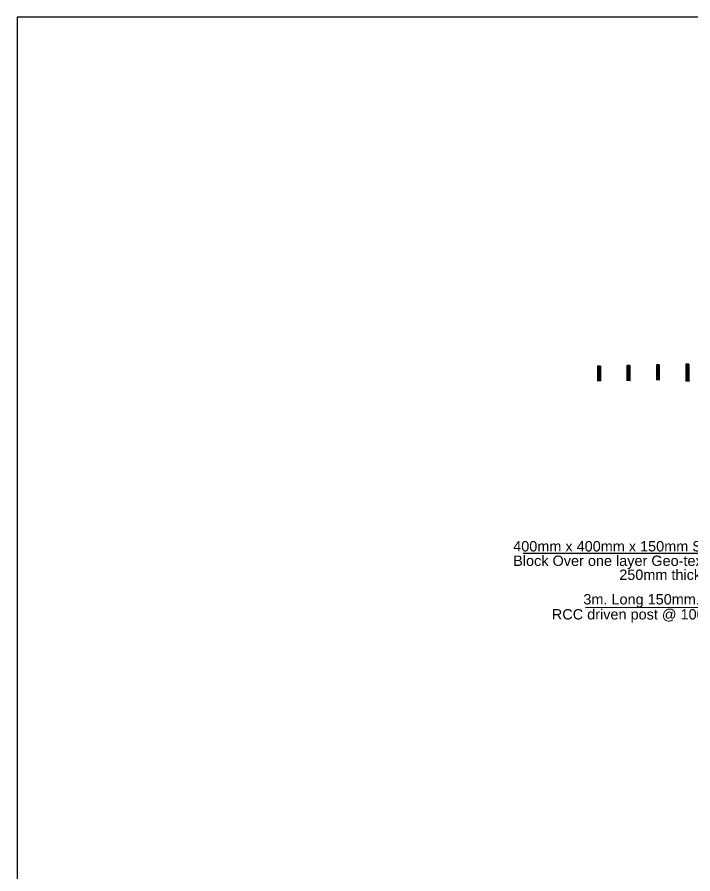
# Model space of a CAD drawing. Header units: millimetres. Extents: x 645430 to 1329725, y -477752 to 44877.
# Drawn here: x 815976 to 850425, y -419092 to -375433 of the extents above; entities that cross this region are included whole.
import ezdxf

# ---------------------------------------------------------------- set-up
doc = ezdxf.new("R2010")
doc.units = ezdxf.units.MM
doc.header["$LTSCALE"] = 250
for name, color, linetype in [('Dimision', 4, 'Continuous'), ('hatch', 35, 'Continuous'), ('Ralling', 6, 'Continuous'), ('Text', 7, 'Continuous')]:
    doc.layers.add(name, color=color, linetype=linetype)
doc.layers.add('Railing', color=6, linetype='Continuous', lineweight=13)
doc.styles.add('Bridge Dimision - 1', font='arial.ttf', dxfattribs={"height": 125})
doc.styles.get("Standard").update_dxf_attribs({"font": 'times.ttf'})
doc.dimstyles.new('ISO-25', dxfattribs={"dimtxt": 75, "dimasz": 45, "dimexe": 125, "dimexo": 75.625, "dimgap": 60, "dimtad": 1, "dimdec": 0, "dimtxsty": 'Standard', "dimblk": 'DOT', "dimcen": 52.5, "dimdle": 100, "dimclrd": 256, "dimclre": 256, "dimclrt": 256, "dimadec": 0, "dimazin": 0, "dimtfac": 1, "dimtdec": 0, "dimtix": 1, "dimtmove": 0, "dimatfit": 3, "dimldrblk": 'DOT', "dimfxl": 1, "dimlwd": -1, "dimarcsym": 0})

# ---------------------------------------------------------------- blocks, each defined once
blk = doc.blocks.new('_Dot')
at = {"color": 0, "linetype": 'ByBlock', "lineweight": -2}
blk.add_line((-0.5, 0), (-1, 0), dxfattribs=at)
at = {"color": 0, "linetype": 'ByBlock', "const_width": 0.5}
blk.add_lwpolyline([(-0.25, 0, 1), (0.25, 0, 1)], format="xyb", close=True, dxfattribs=at)

msp = doc.modelspace()

# ---------------------------------------------------------------- linework, layer by layer
at = {"ltscale": 5}
msp.add_lwpolyline([(815976, -477751.5), (981956.8, -477751.5), (981956.8, -375433), (815976, -375433)], close=True, dxfattribs=at)
at = {"layer": 'hatch', "ltscale": 10}
for p, q in [((845593, -393213.2), (845593, -393988.8)), ((845638, -393213.2), (845638, -393989.2)), ((845683, -393213.2), (845683, -393989.5)), ((847093, -393186.7), (847093, -393962.4)), ((847138, -393186.7), (847138, -393962.7)), ((847183, -393186.7), (847183, -393963.1)), ((848593, -393149.5), (848593, -393925.1)), ((848638, -393149.5), (848638, -393925.5)), ((848683, -393149.5), (848683, -393925.9)), ((850093, -393110.8), (850093, -393992.4)), ((850138, -393110.8), (850138, -393992.8)), ((850183, -393110.8), (850183, -393993.2))]:
    msp.add_line(p, q, dxfattribs=at)
at = {"layer": 'Railing', "ltscale": 0.5, "const_width": 0.02}
msp.add_lwpolyline([(855664.1, -393891.1), (845443.1, -394004.4)], dxfattribs=at)
at = {"layer": 'Ralling'}
for p, q in [((845563, -393213.2), (845563, -393988.6)), ((845713, -393213.2), (845563, -393213.2)), ((845713, -393213.2), (845713, -393989.8)), ((847063, -393186.7), (847063, -393962.1)), ((847213, -393186.7), (847063, -393186.7)), ((847213, -393186.7), (847213, -393963.3)), ((848563, -393149.5), (848563, -393924.9)), ((848713, -393149.5), (848563, -393149.5)), ((848713, -393149.5), (848713, -393926.1)), ((850063, -393110.8), (850063, -393992.2)), ((850213, -393110.8), (850063, -393110.8)), ((850213, -393110.8), (850213, -393993.4))]:
    msp.add_line(p, q, dxfattribs=at)

# ---------------------------------------------------------------- texts
at = {"layer": 'Text', "linetype": 'Continuous', "ltscale": 250, "char_height": 527.344, "rotation": 0.00167, "style": 'Bridge Dimision - 1'}
for s, insert, width, attachment_point, line_spacing_factor in [('400mm x 400mm x 150mm Size CC Block Over one layer Geo-textile Mat.', (841265.5, -402135, 8669), 12691.831, 1, 0.838528), ('3m. Long 150mm.x150mm.  RCC driven post @ 1000mm c/c.', (854013.4, -404834.6, 8669), 10832.445, 3, 0.872114)]:
    msp.add_mtext(s, dxfattribs=dict(at, insert=insert, width=width, attachment_point=attachment_point, line_spacing_factor=line_spacing_factor))
at = {"layer": 'Text', "ltscale": 5, "insert": (846670.9, -403583.9, 8669), "char_height": 527.344, "width": 33958.739, "attachment_point": 1, "rotation": 0.00167, "style": 'Bridge Dimision - 1'}
msp.add_mtext('250mm thick Brick wall', dxfattribs=at)

# ---------------------------------------------------------------- leaders
at = {"layer": 'Dimision', "ltscale": 5}
for points in [[(854169.4, -397773.4, 8669), (854169.4, -402763.7, 8669), (841779, -402763.7, 8669)], [(857455.1, -401852.5, 8669), (857455.1, -405509.4, 8669), (844947.6, -405534.8, 8669)]]:
    msp.add_leader(points, dimstyle='ISO-25', override={"dimasz": 450, "dimtad": 0}, dxfattribs=at)

doc.saveas('drawing.dxf')
